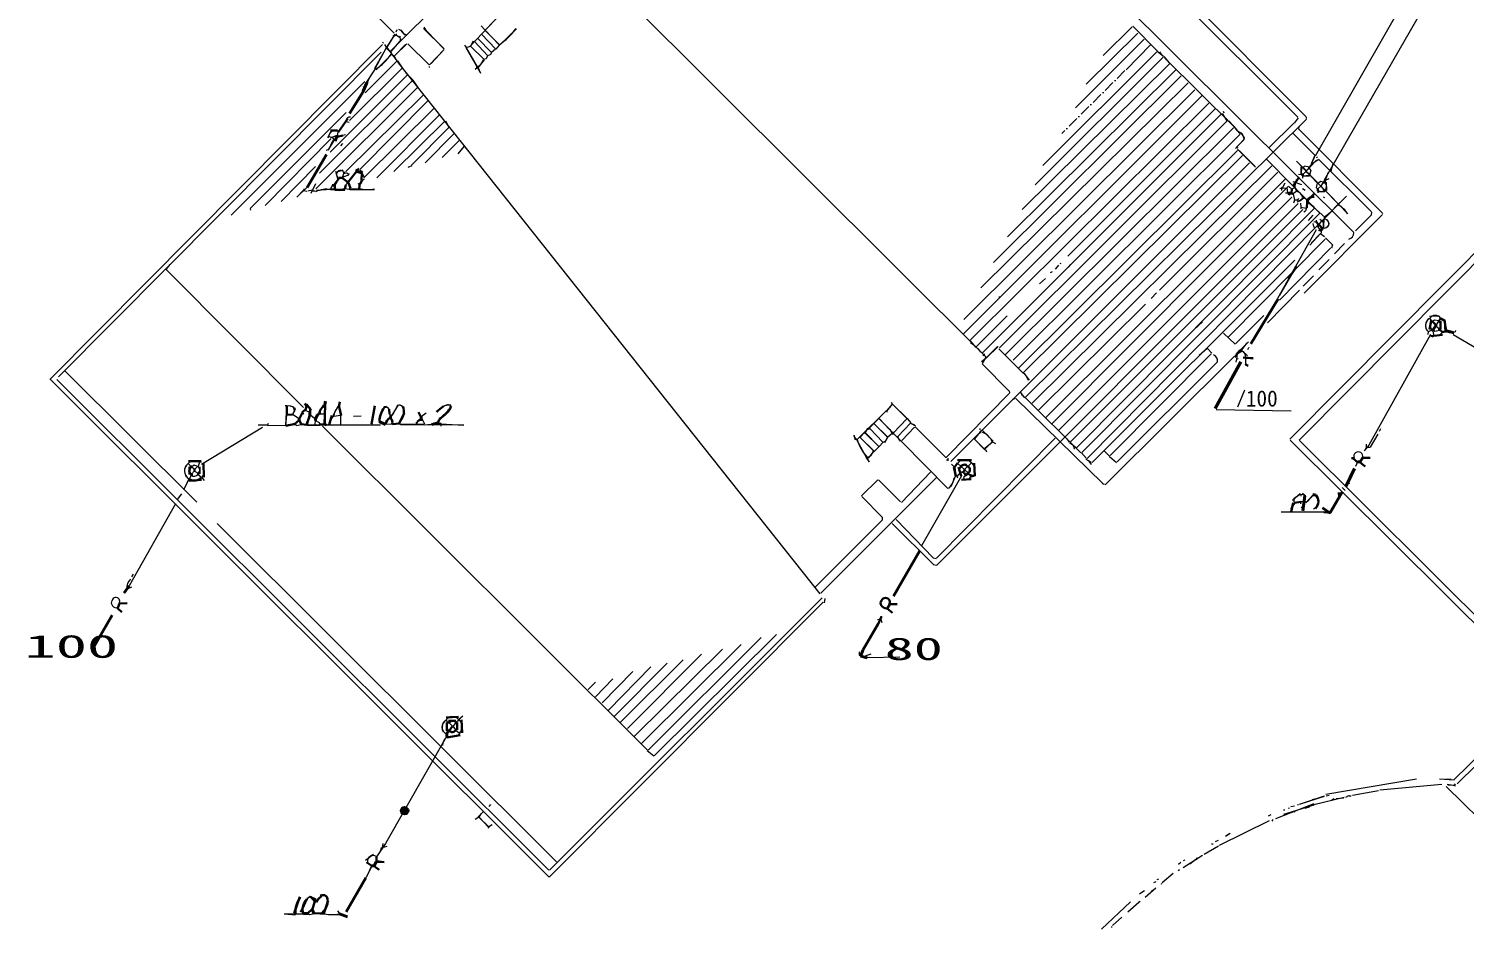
# Model space of a CAD drawing. Header units: millimetres. Extents: x -35814 to 127651, y -10134 to 104094.
# Drawn here: x 25300 to 71851, y 35564 to 64788 of the extents above; entities that cross this region are included whole.
import ezdxf

# ---------------------------------------------------------------- set-up
doc = ezdxf.new("R2010")
doc.units = ezdxf.units.MM
doc.linetypes.add('CENTER', pattern=[549.948914, 358.484394, -95.73226, 0, -95.73226])
doc.linetypes.add('DASHED', pattern=[727.332686, 468.995115, -258.337571])
for name, color, linetype, lineweight in [('A_DASHED', 8, 'DASHED', 15), ('A_HATCH', 252, 'CONTINUOUS', 15), ('A_MED', 9, 'CONTINUOUS', 20), ('A_THIN', 8, 'CONTINUOUS', 15), ('CHECK', 2, 'CONTINUOUS', 40), ('L_CENTER', 30, 'CENTER', 9), ('P_LEADER', 140, 'CONTINUOUS', 20), ('P_R', 5, 'CONTINUOUS', 40), ('P_R_MARK', 5, 'CONTINUOUS', 25), ('P_SIZE', 140, 'CONTINUOUS', 13), ('SYM', 4, 'CONTINUOUS', 25), ('TEXT_SHAPE', 7, 'CONTINUOUS', 30)]:
    doc.layers.add(name, color=color, linetype=linetype, lineweight=lineweight)
doc.styles.add('JP', font='msgothic.ttc')

msp = doc.modelspace()

# ---------------------------------------------------------------- hatches: boundary and pattern name
at = {"layer": 'SYM'}
h = msp.add_hatch(color=7, dxfattribs=at)
h.dxf.hatch_style = 1
edge = h.paths.add_edge_path()
edge.add_arc((37488, 39412), 124, 0, 360)

# ---------------------------------------------------------------- linework, layer by layer
at = {"layer": 'A_DASHED', "lineweight": 15}
for p, q in [((67971, 57816), (66587, 56392)), ((62406, 37377), (60440, 35692))]:
    msp.add_line(p, q, dxfattribs=at)
at = {"layer": 'A_HATCH', "lineweight": 15}
for p, q in [((40089, 64738), (40559, 64275)), ((40102, 64740), (40557, 64264)), ((39867, 64474), (40300, 64024)), ((39868, 64471), (40300, 64025)), ((39987, 64606), (40441, 64132)), ((39993, 64604), (40437, 64136)), ((39627, 64217), (40059, 63796)), ((39630, 64216), (40054, 63795)), ((37406, 63511), (35707, 61810)), ((34609, 59587), (37901, 62874)), ((37732, 63091), (34732, 60097)), ((35074, 60783), (37576, 63282)), ((38096, 62631), (35588, 60159)), ((38246, 62443), (36040, 60218)), ((38441, 62201), (36152, 59940)), ((38611, 61978), (36583, 59944)), ((38780, 61771), (37137, 60150)), ((38919, 61581), (37708, 60356)), ((39087, 61378), (38157, 60431)), ((48405, 44805), (45167, 41596)), ((49054, 45035), (45385, 41376)), ((49553, 45126), (45579, 41198)), ((46523, 44305), (44494, 42287)), ((47116, 44489), (44717, 42085)), ((47794, 44656), (44947, 41833)), ((44891, 43927), (43893, 42912)), ((45477, 44084), (44105, 42678)), ((46003, 44200), (44300, 42483))]:
    msp.add_line(p, q, dxfattribs=at)
at = {"layer": 'A_HATCH', "lineweight": 20}
for p, q in [((39761, 64363), (40186, 63909)), ((39765, 64359), (40181, 63914))]:
    msp.add_line(p, q, dxfattribs=at)
at = {"layer": 'A_MED', "lineweight": 20}
for p, q in [((37152, 64642), (33485, 68319)), ((39972, 64879), (40095, 64749)), ((61103, 64869), (61906, 64062)), ((37171, 64608), (36901, 64167)), ((36782, 63976), (36517, 63493)), ((36890, 64194), (36890, 64160)), ((40303, 64023), (40287, 63956)), ((36532, 63485), (36247, 63039)), ((39841, 63520), (39774, 63468)), ((36249, 62938), (36131, 62885)), ((66723, 61922), (66728, 61871)), ((67123, 60556), (68842, 58845)), ((35244, 60163), (35309, 59930)), ((35931, 60155), (35660, 59804)), ((66548, 60294), (66548, 60056)), ((66581, 60298), (66554, 60060)), ((66611, 60292), (66715, 60176)), ((66615, 60298), (66682, 60332)), ((66685, 60337), (66821, 60310)), ((66717, 60178), (66717, 60144)), ((66816, 60248), (66719, 60175)), ((66719, 60148), (66834, 60075)), ((66903, 60398), (66820, 60295)), ((66822, 60249), (66873, 60198)), ((66876, 60193), (66843, 60074)), ((35368, 59944), (35222, 59714)), ((35484, 59979), (35484, 59946)), ((35673, 60036), (35485, 59975)), ((35648, 59781), (35576, 59712)), ((35720, 59587), (36007, 59591)), ((36040, 59763), (35972, 59747)), ((65922, 59606), (65871, 59590)), ((66399, 59889), (66384, 59804)), ((66590, 60008), (66835, 60008)), ((66836, 60029), (66617, 60006)), ((67082, 59773), (67046, 59638)), ((67050, 59632), (67101, 59581)), ((67088, 59771), (67122, 59771)), ((67187, 59825), (67120, 59773)), ((67275, 59811), (67190, 59826)), ((67206, 59704), (67206, 59670)), ((67274, 59805), (67209, 59702)), ((67377, 59808), (67388, 59537)), ((34490, 59542), (34507, 59525)), ((34635, 59550), (35095, 59584)), ((35724, 59574), (36513, 59575)), ((66350, 59228), (66316, 59126)), ((66344, 59230), (66446, 59230)), ((67086, 59500), (67324, 59500)), ((67256, 59498), (67105, 59520)), ((67308, 59533), (67258, 59498)), ((32479, 58946), (32491, 58896)), ((66545, 59001), (66731, 58968)), ((66707, 58869), (66651, 58835)), ((66735, 58975), (66705, 58874)), ((66941, 58732), (66784, 58569)), ((67284, 58299), (67319, 58671)), ((67762, 59111), (67762, 59077)), ((68827, 58737), (68319, 58231)), ((68843, 58839), (68834, 58738)), ((67053, 58261), (65794, 56030)), ((67052, 58522), (66967, 58507)), ((67053, 58570), (67053, 58519)), ((67069, 58383), (67103, 58383)), ((67220, 58554), (67134, 58436)), ((67171, 58603), (67222, 58553)), ((67217, 58248), (67201, 58130)), ((67267, 58553), (67286, 58317)), ((70758, 54869), (68754, 51278)), ((56222, 53912), (57084, 53034)), ((57091, 53037), (57103, 52969)), ((33654, 52262), (33628, 51923)), ((33634, 51927), (33669, 52549)), ((33854, 52276), (34072, 52139)), ((33924, 52412), (33855, 52278)), ((34846, 52567), (34695, 52322)), ((34733, 52295), (34901, 52295)), ((35830, 52211), (36083, 52229)), ((36980, 52449), (36897, 52518)), ((37044, 52241), (36999, 52275)), ((37048, 52241), (37115, 52292)), ((37070, 52225), (37287, 52584)), ((37115, 52293), (37274, 52570)), ((37284, 52580), (37403, 52563)), ((37307, 52592), (37440, 52525)), ((38193, 52312), (38027, 52190)), ((33044, 51909), (33635, 51922)), ((33044, 51913), (33635, 51921)), ((33938, 51955), (33988, 51920)), ((34589, 52075), (34577, 51940)), ((34580, 51927), (34732, 51927)), ((34720, 52008), (34736, 51940)), ((38126, 51952), (36876, 51940)), ((37997, 52132), (37849, 51983)), ((37904, 52041), (37871, 51956)), ((37872, 51956), (38126, 51956)), ((38058, 52117), (38139, 51963)), ((53896, 51992), (54056, 51906)), ((53896, 51991), (54027, 51931)), ((54047, 51874), (55046, 50862)), ((56222, 51760), (56570, 51402)), ((52055, 51561), (52148, 51457)), ((52060, 51595), (52102, 51447)), ((52423, 51670), (52339, 51635)), ((52427, 51668), (52859, 51238)), ((52429, 51670), (52854, 51237)), ((53009, 51367), (52872, 51233)), ((55945, 51493), (56300, 51121)), ((75582, 42103), (66208, 51433)), ((52460, 50858), (52557, 50733)), ((52481, 50882), (52547, 50730)), ((60347, 50908), (60568, 50712)), ((55361, 50277), (55395, 50277)), ((55427, 50681), (55763, 50374)), ((55521, 50569), (55476, 50482)), ((55478, 50480), (55498, 50396)), ((56001, 50272), (55499, 50406)), ((55534, 50577), (55706, 50669)), ((55597, 50395), (55662, 50292)), ((55663, 50295), (55611, 50229)), ((55653, 50493), (55865, 50686)), ((55766, 50345), (55850, 50260)), ((55880, 50693), (55978, 50572)), ((55974, 50564), (55954, 50277)), ((55608, 50223), (55638, 50154)), ((60188, 50002), (60121, 50018)), ((30060, 49372), (28562, 46708)), ((52977, 48940), (52977, 48839)), ((67296, 49100), (65912, 49101)), ((54635, 47403), (53295, 48736)), ((54633, 47621), (53425, 48863)), ((54746, 47365), (54629, 47388)), ((51115, 46298), (51099, 46163)), ((38852, 41823), (36874, 38346)), ((71552, 40220), (71294, 40263)), ((40042, 39384), (39876, 39218)), ((40223, 38887), (40203, 38838)), ((40326, 38951), (40223, 38885)), ((42212, 37271), (42144, 37271)), ((34439, 36626), (34323, 36560)), ((34425, 36625), (34324, 36557)), ((34776, 36660), (34635, 36431)), ((34749, 36688), (34783, 36654)), ((33584, 36066), (33952, 36035)), ((34208, 36057), (33584, 36059)), ((34209, 36069), (33955, 36059)), ((34359, 36077), (34409, 36043)), ((34411, 36043), (34546, 36077)), ((34546, 36080), (35372, 36039)), ((35314, 36168), (35378, 36064))]:
    msp.add_line(p, q, dxfattribs=at)
for centre, radius, start, end in [((37325, 62706), 1095, 135.4845, 167.6735), ((35406, 60062), 126, 25.2601, 250.9135), ((36287, 60505), 938, 252.7051, 283.9216), ((67194, 59664), 191, 318.4715, 47.3411), ((34955, 58771), 806, 80.0776, 115.9517), ((33745, 52329), 218, 43.5252, 109.0584), ((33812, 52426), 109, 333.5595, 111.4937), ((36866, 52384), 129, 350.257, 114.2854), ((37230, 52380), 242, 343.95, 44.7301), ((38929, 52121), 451, 82.9876, 150.6424), ((38883, 52424), 158, 45.5943, 139.5327), ((52958, 51562), 192, 282.3134, 355.4219), ((52410, 51156), 287, 286.9365, 343.7984), ((55654, 50526), 277, 36.2503, 145.1116), ((55694, 50328), 172, 254.7149, 336.5746), ((35148, 37264), 1223, 254.1542, 280.6193)]:
    msp.add_arc(centre, radius, start, end, dxfattribs=at)
at = {"layer": 'A_THIN', "lineweight": 15}
for p, q in [((84814, 70258), (66197, 51464)), ((66497, 51435), (84810, 69906)), ((56622, 69767), (68273, 58173)), ((61427, 67241), (66728, 61930)), ((66458, 61913), (61523, 66846)), ((56349, 54124), (44080, 66366)), ((67023, 60663), (70246, 66291)), ((67323, 59885), (70943, 66190)), ((37026, 64061), (38950, 65977)), ((39614, 64221), (40608, 65274)), ((40609, 65273), (40113, 64754)), ((37242, 64754), (37207, 64670)), ((38102, 64799), (38767, 64135)), ((38109, 64832), (38206, 64684)), ((41119, 64782), (40566, 64248)), ((61083, 64851), (60136, 63921)), ((26000, 53419), (36774, 64277)), ((36773, 64349), (36807, 64331)), ((36836, 64277), (36886, 64192)), ((37128, 64532), (36904, 64185)), ((37323, 64368), (37037, 64046)), ((37107, 64565), (37125, 64532)), ((37211, 64583), (37126, 64533)), ((37156, 63911), (37566, 64301)), ((37519, 64274), (37161, 63905)), ((37211, 64617), (37211, 64583)), ((37212, 64584), (37325, 64509)), ((37344, 64550), (37326, 64517)), ((37330, 64516), (37348, 64448)), ((37349, 64447), (37335, 64362)), ((37346, 64448), (37380, 64448)), ((37590, 64292), (38284, 63611)), ((38215, 64693), (38766, 64134)), ((39434, 64257), (39499, 64171)), ((39713, 64386), (39622, 64216)), ((40557, 64258), (40442, 64120)), ((61473, 64446), (59243, 62225)), ((59594, 62990), (61270, 64642)), ((61671, 64260), (60887, 63454)), ((26266, 53495), (36724, 64021)), ((36886, 64162), (36521, 63490)), ((37069, 63951), (36568, 63449)), ((36893, 64163), (37037, 64036)), ((37592, 63291), (36908, 64184)), ((37044, 64042), (37062, 63958)), ((37059, 63957), (37156, 63901)), ((37151, 63902), (37203, 63801)), ((38770, 64115), (38297, 63613)), ((38769, 64116), (38348, 63662)), ((39489, 64167), (39840, 63548)), ((39952, 63351), (39489, 64163)), ((39624, 64214), (39506, 64178)), ((40132, 63805), (40048, 63783)), ((40182, 63906), (40135, 63808)), ((40284, 63954), (40181, 63906)), ((40438, 64122), (40307, 64015)), ((62087, 63864), (57936, 59724)), ((61883, 64035), (58186, 60353)), ((61896, 64058), (62102, 63893)), ((61970, 64032), (62041, 63933)), ((62103, 63887), (62284, 63679)), ((64382, 61610), (62143, 63832)), ((37228, 63723), (36210, 62708)), ((37256, 63744), (37405, 63520)), ((50961, 46455), (37293, 63685)), ((38273, 63545), (38307, 63545)), ((39858, 63542), (39946, 63348)), ((40069, 63772), (39861, 63521)), ((57035, 58035), (62492, 63454)), ((57516, 58925), (62288, 63645)), ((36201, 63076), (31865, 58732)), ((37588, 63290), (37756, 63121)), ((37625, 63257), (37745, 63140)), ((37759, 63113), (37914, 62882)), ((56174, 56375), (62900, 63030)), ((56583, 57201), (62674, 63253)), ((55608, 54889), (63338, 62608)), ((63117, 62809), (55624, 55351)), ((35598, 62070), (32479, 58952)), ((63567, 62374), (55837, 54692)), ((56215, 54262), (63980, 62022)), ((58997, 57404), (63777, 62185)), ((64002, 62037), (64149, 61798)), ((64033, 62107), (64053, 62058)), ((64044, 61947), (64177, 61827)), ((38816, 61793), (38923, 61592)), ((56781, 54427), (64166, 61794)), ((56972, 54214), (64365, 61572)), ((57622, 52833), (66739, 61856)), ((64211, 61795), (64482, 61507)), ((64382, 61607), (64583, 61375)), ((64469, 61492), (64606, 61410)), ((66327, 61721), (65525, 60933)), ((66462, 61895), (66331, 61717)), ((66471, 61543), (69207, 58793)), ((66494, 61635), (66472, 61550)), ((35094, 61214), (32965, 59051)), ((39261, 61157), (38708, 60607)), ((64581, 61360), (57220, 54036)), ((64705, 61192), (64428, 60896)), ((64693, 61176), (64467, 60945)), ((64607, 61413), (64709, 61244)), ((64639, 61393), (64717, 61199)), ((64712, 61244), (64696, 61176)), ((66302, 61385), (67015, 60670)), ((39419, 60979), (39210, 60728)), ((64492, 60835), (57403, 53785)), ((64662, 60669), (57557, 53627)), ((64471, 60938), (64505, 60920)), ((64496, 60879), (65076, 60297)), ((64559, 60823), (65056, 60326)), ((67163, 58804), (65430, 60567)), ((66618, 60057), (67061, 60526)), ((67009, 60670), (66889, 60404)), ((66980, 60604), (66890, 60403)), ((67110, 60532), (66911, 60387)), ((67089, 60635), (67055, 60601)), ((34600, 60311), (33491, 59184)), ((35268, 60130), (35496, 60211)), ((35516, 60115), (35479, 59981)), ((35608, 60122), (35674, 60069)), ((36125, 60166), (36093, 60114)), ((37720, 60334), (37595, 60282)), ((55200, 50740), (64890, 60440)), ((57837, 52633), (65608, 60342)), ((65806, 60130), (61967, 56304)), ((67093, 59776), (66406, 60492)), ((67759, 59108), (66407, 60493)), ((66479, 60070), (66564, 60056)), ((67438, 60122), (67337, 59875)), ((67587, 60402), (67525, 60169)), ((34328, 59650), (33992, 59326)), ((34217, 59590), (34217, 59540)), ((34455, 59453), (34608, 59769)), ((35138, 59695), (35087, 59577)), ((35686, 59570), (35551, 59592)), ((36177, 59891), (36109, 59874)), ((58278, 52173), (66041, 59907)), ((66143, 59669), (58492, 51981)), ((65923, 59602), (65923, 59535)), ((65956, 59627), (66091, 59616)), ((66037, 59774), (65957, 59636)), ((66094, 59619), (66113, 59467)), ((66146, 59674), (66260, 59585)), ((66343, 59623), (66260, 59586)), ((66580, 59716), (66298, 59816)), ((66313, 59730), (66428, 59513)), ((66375, 59806), (66340, 59620)), ((66358, 59626), (66423, 59507)), ((66604, 60025), (66606, 59940)), ((66606, 59606), (66688, 59552)), ((67202, 59674), (67103, 59587)), ((67209, 59672), (67311, 59537)), ((67461, 59920), (67344, 59867)), ((34212, 59545), (33993, 59324)), ((34216, 59533), (34318, 59519)), ((34487, 59543), (34353, 59521)), ((34504, 59523), (34589, 59523)), ((58706, 51765), (66254, 59325)), ((68031, 59351), (59625, 50843)), ((66058, 59467), (66108, 59467)), ((66412, 59501), (66295, 59431)), ((66299, 59434), (66342, 59229)), ((66636, 59274), (66427, 59162)), ((66478, 59282), (66442, 59233)), ((66538, 59129), (66550, 59010)), ((66622, 59326), (66767, 59230)), ((67326, 58675), (66775, 59157)), ((66777, 59161), (66982, 59012)), ((67104, 59517), (67104, 59467)), ((67272, 59327), (67323, 59311)), ((67493, 59382), (68078, 58784)), ((67627, 58959), (68028, 59353)), ((54751, 47382), (66462, 59112)), ((66620, 58916), (59085, 51381)), ((66984, 58948), (59277, 51188)), ((67152, 58796), (59450, 51036)), ((66547, 59010), (66547, 58942)), ((69202, 58756), (66654, 56203)), ((67562, 58871), (67304, 58660)), ((66937, 58468), (66958, 58367)), ((66956, 58363), (67001, 58347)), ((67090, 58375), (67167, 58246)), ((67172, 58244), (67121, 58227)), ((67343, 57961), (64201, 54786)), ((67193, 58140), (66839, 57767)), ((67188, 58140), (66884, 57825)), ((67203, 58128), (67320, 58042)), ((67346, 57997), (67572, 57777)), ((67577, 57771), (67540, 57671)), ((66360, 57282), (59781, 50709)), ((67528, 57680), (65854, 55982)), ((29875, 57137), (29750, 56973)), ((29761, 56971), (34206, 52495)), ((58492, 56894), (58423, 56862)), ((58693, 57116), (58587, 56988)), ((58692, 57117), (58593, 56997)), ((58760, 57184), (58742, 57150)), ((59079, 57135), (59001, 57045)), ((66332, 56967), (65862, 56143)), ((58268, 56680), (58079, 56512)), ((56770, 56100), (56765, 56049)), ((61867, 56218), (61700, 56028)), ((66512, 56300), (65472, 55240)), ((56028, 54466), (57027, 55468)), ((61509, 55848), (58046, 52411)), ((65352, 55481), (64435, 54560)), ((63367, 55271), (63087, 55026)), ((55815, 54671), (56015, 54439)), ((55844, 54601), (55943, 54530)), ((56719, 54472), (56352, 54111)), ((56732, 54478), (56353, 54110)), ((64418, 54548), (64040, 54910)), ((71488, 54860), (72973, 53992)), ((56076, 54414), (56159, 54289)), ((56354, 54109), (56200, 53975)), ((56332, 54129), (56213, 53924)), ((56242, 54202), (56275, 54184)), ((56277, 54238), (56277, 54187)), ((56760, 54401), (57560, 53600)), ((60204, 49991), (64391, 54154)), ((60366, 50942), (63644, 54234)), ((63515, 54412), (63250, 54185)), ((63520, 54406), (63665, 54260)), ((30747, 49419), (26476, 53681)), ((57564, 53605), (57742, 53382)), ((63840, 53966), (60591, 50737)), ((42149, 37284), (25986, 53427)), ((26217, 53409), (42163, 37479)), ((57649, 53513), (57712, 53383)), ((53295, 52604), (53111, 52382)), ((53294, 52609), (53113, 52384)), ((53269, 52664), (53305, 52597)), ((53308, 52605), (53787, 52134)), ((53312, 52605), (53786, 52133)), ((57102, 52963), (55049, 50874)), ((57202, 52752), (57303, 52794)), ((60134, 50035), (57307, 52789)), ((57454, 52995), (57593, 52811)), ((57477, 52922), (57544, 52888)), ((57608, 52819), (59420, 51022)), ((64719, 53057), (64502, 52508)), ((33619, 52557), (33669, 52557)), ((34174, 52327), (34223, 52291)), ((34272, 52400), (34408, 52352)), ((34414, 52264), (34601, 52131)), ((52238, 51532), (53107, 52392)), ((53105, 52389), (52560, 51834)), ((30907, 50658), (32884, 51863)), ((32740, 51931), (33044, 51929)), ((33063, 51973), (33042, 51923)), ((33991, 51915), (34127, 51943)), ((36707, 51922), (34327, 51925)), ((34327, 51922), (34580, 51922)), ((34598, 52076), (34718, 52011)), ((45366, 41380), (34831, 51888)), ((37314, 51970), (37399, 51938)), ((37400, 51945), (39409, 51935)), ((38567, 51965), (38129, 51926)), ((38665, 51962), (39409, 51926)), ((38666, 51972), (38666, 51888)), ((52161, 51457), (52706, 51972)), ((52486, 51788), (52417, 51670)), ((52576, 51817), (52995, 51374)), ((52576, 51817), (52996, 51375)), ((52711, 51969), (53144, 51541)), ((52712, 51970), (53142, 51539)), ((52874, 52133), (55107, 49871)), ((52875, 52134), (53217, 51783)), ((53220, 51785), (53293, 51670)), ((53771, 52128), (53341, 51677)), ((53771, 52127), (53343, 51675)), ((53893, 51988), (53479, 51553)), ((53894, 51987), (53479, 51557)), ((54026, 51859), (53609, 51426)), ((53790, 52135), (53909, 52000)), ((56196, 51758), (55965, 51476)), ((56137, 51684), (56037, 51564)), ((56139, 51817), (56139, 51767)), ((56139, 51716), (56139, 51682)), ((56139, 51682), (56190, 51682)), ((52069, 51598), (52057, 51565)), ((52142, 51456), (52463, 50867)), ((52336, 51635), (52250, 51518)), ((52260, 51518), (52702, 51081)), ((52261, 51518), (52703, 51086)), ((52875, 51231), (52706, 51062)), ((52882, 51228), (52709, 51054)), ((53163, 51539), (53045, 51349)), ((53298, 51651), (53162, 51534)), ((53469, 51558), (53553, 51400)), ((53471, 51564), (53527, 51431)), ((58582, 51504), (54731, 47605)), ((56019, 51409), (56310, 51126)), ((56549, 51371), (56301, 51164)), ((56542, 51379), (56313, 51152)), ((56547, 51384), (56648, 51332)), ((58965, 51483), (59036, 51366)), ((59057, 51365), (59275, 51191)), ((66511, 51425), (75546, 42411)), ((52698, 51066), (52523, 50857)), ((55058, 50802), (55108, 50802)), ((55108, 50853), (55108, 50802)), ((55108, 50802), (55108, 50768)), ((56320, 51138), (56357, 51055)), ((59436, 51029), (59597, 50836)), ((59760, 50709), (59591, 50809)), ((59651, 50785), (59747, 50646)), ((60180, 51083), (60348, 50913)), ((53600, 49414), (54539, 50394)), ((55549, 50278), (54255, 48007)), ((55348, 50283), (55196, 49920)), ((55222, 50662), (55323, 50561)), ((55396, 50277), (55414, 50210)), ((55503, 50390), (55406, 50268)), ((54729, 50217), (50981, 46468)), ((52302, 49633), (52833, 50149)), ((52852, 50144), (53565, 49438)), ((30255, 49698), (30117, 49509)), ((52312, 49612), (52973, 48940)), ((31406, 48727), (42417, 37756)), ((52976, 48836), (50805, 46666)), ((54730, 47589), (54630, 47611)), ((42192, 37481), (51030, 46322)), ((51066, 46183), (42208, 37283)), ((43679, 43584), (43441, 43349)), ((44246, 43694), (43681, 43105)), ((74403, 43243), (71521, 40425)), ((74501, 43141), (71621, 40279)), ((45356, 41365), (45569, 41194)), ((70301, 40435), (67359, 39942)), ((69074, 40056), (68226, 39909)), ((71118, 40258), (69108, 40080)), ((71051, 40444), (71523, 40417)), ((71237, 40440), (71423, 40433)), ((71265, 40197), (74889, 36628)), ((71320, 40255), (71539, 40241)), ((71555, 40289), (71538, 40255)), ((71538, 40253), (71559, 40204)), ((40271, 39617), (40219, 39550)), ((66974, 39639), (65728, 39146)), ((66971, 39594), (65990, 39288)), ((66441, 39611), (66475, 39611)), ((66508, 39629), (67322, 39891)), ((66509, 39627), (67323, 39887)), ((66779, 39577), (66812, 39544)), ((66981, 39783), (66914, 39765)), ((67958, 39844), (66967, 39601)), ((67471, 39902), (67370, 39881)), ((67626, 39793), (67543, 39740)), ((67928, 39824), (67693, 39795)), ((67924, 39845), (67941, 39828)), ((68097, 39897), (67996, 39846)), ((68093, 39913), (68110, 39896)), ((68113, 39891), (68180, 39891)), ((39896, 39201), (39779, 39131)), ((39962, 39315), (39891, 39199)), ((39905, 39196), (40220, 38886)), ((39911, 39202), (40211, 38882)), ((65578, 39277), (65495, 39240)), ((65641, 39125), (65608, 39073)), ((65985, 39442), (66036, 39442)), ((66136, 39508), (66169, 39490)), ((66340, 39556), (66222, 39540)), ((66337, 39389), (66353, 39372)), ((66440, 39407), (66407, 39424)), ((66816, 39530), (66678, 39489)), ((65523, 39082), (63904, 38282)), ((64259, 38669), (64110, 38579)), ((64238, 38665), (64114, 38590)), ((63883, 38258), (63411, 37986)), ((63654, 38342), (63705, 38342)), ((63872, 38447), (63774, 38407)), ((62657, 37734), (62586, 37669)), ((63363, 37959), (62735, 37555)), ((62791, 37804), (62740, 37788)), ((63143, 37829), (62946, 37680)), ((63167, 37885), (63152, 37822)), ((62611, 37492), (62577, 37458)), ((61478, 36814), (61321, 36702)), ((61477, 36816), (61326, 36712)), ((61713, 36837), (61730, 36804)), ((61845, 37109), (61778, 37075)), ((61932, 37187), (61881, 37171)), ((62014, 37054), (62047, 37037)), ((61025, 36458), (60092, 35564)), ((61336, 36468), (61287, 36432)), ((60410, 35651), (60409, 35618))]:
    msp.add_line(p, q, dxfattribs=at)
for centre, radius, start, end in [((37220, 64472), 295, 18.7962, 74.9928), ((37576, 64810), 218, 194.0661, 267.1178), ((39342, 66083), 2181, 303.6303, 323.8527), ((35758, 64808), 1546, 300.378, 326.7923), ((39688, 63900), 381, 294.0008, 342.5751), ((66354, 59237), 274, 16.5267, 77.486), ((66495, 59310), 107, 238.3619, 1.9597), ((67449, 58440), 703, 28.3499, 63.8207), ((67316, 58462), 145, 253.3712, 87.4071), ((67351, 58461), 116, 279.846, 69.9329), ((68037, 58177), 232, 288.6148, 356.5116), ((63658, 54015), 195, 344.9823, 72.7716), ((56068, 51204), 507, 20.0123, 71.9702), ((53550, 51864), 1445, 196.0661, 222.7304), ((59027, 51141), 188, 359.7037, 75.1825), ((54805, 50276), 509, 309.4475, 352.5096)]:
    msp.add_arc(centre, radius, start, end, dxfattribs=at)
at = {"layer": 'CHECK', "lineweight": 40}
for p, q in [((36154, 62761), (35699, 62038)), ((53286, 51665), (53353, 51665)), ((52845, 45471), (52349, 44621))]:
    msp.add_line(p, q, dxfattribs=at)
at = {"layer": 'CHECK', "lineweight": 30}
msp.add_line((53118, 52376), (53152, 52376), dxfattribs=at)
at = {"layer": 'L_CENTER', "lineweight": 15}
msp.add_line((60848, 63426), (58796, 61386), dxfattribs=at)
at = {"layer": 'P_LEADER', "lineweight": 20}
for p, q in [((63804, 52430), (66236, 52383)), ((53548, 44390), (52498, 44375))]:
    msp.add_line(p, q, dxfattribs=at)
at = {"layer": 'P_LEADER', "lineweight": 15}
for p, q in [((52230, 44573), (52234, 44472)), ((52233, 44466), (52329, 44399)), ((52333, 44403), (52616, 44500))]:
    msp.add_line(p, q, dxfattribs=at)
at = {"layer": 'P_R', "lineweight": 40}
for p, q in [((34961, 60708), (34328, 59634)), ((65811, 56021), (64926, 54561)), ((63772, 52465), (64609, 53975)), ((54185, 47829), (53343, 46377)), ((28010, 45760), (27361, 44628)), ((36235, 37230), (35595, 36130))]:
    msp.add_line(p, q, dxfattribs=at)
at = {"layer": 'P_R_MARK', "lineweight": 20}
for p, q in [((35109, 61481), (35000, 61261)), ((35320, 61469), (35308, 61333)), ((35026, 61285), (34995, 61232)), ((35572, 61341), (35304, 61281)), ((64480, 54239), (64447, 54221)), ((64640, 54349), (64819, 54169)), ((64767, 53884), (64734, 53866)), ((52924, 45626), (52823, 45605)), ((36914, 38255), (36761, 38207)), ((36477, 37991), (36221, 37798)), ((36271, 37736), (36237, 37718))]:
    msp.add_line(p, q, dxfattribs=at)
at = {"layer": 'P_R_MARK', "lineweight": 30}
for p, q in [((35083, 61486), (35317, 61486)), ((35646, 61869), (35348, 61443)), ((35297, 61274), (35491, 61326)), ((64575, 54356), (64411, 54130)), ((64614, 54327), (64478, 54243)), ((64751, 54121), (64683, 54105)), ((64755, 54123), (65006, 54089)), ((64769, 54104), (65005, 54093)), ((64771, 53886), (64838, 53851)), ((28487, 46602), (28387, 46483)), ((28243, 46134), (28191, 45999)), ((28497, 46142), (28243, 46131)), ((53222, 46117), (53152, 45983)), ((53466, 46119), (53229, 46111)), ((28180, 45986), (28324, 45860)), ((52954, 45719), (52850, 45468)), ((53150, 45963), (53307, 45836)), ((36267, 37733), (36425, 37624)), ((36574, 37923), (36574, 37754)), ((36574, 37757), (36827, 37747)), ((36577, 37776), (36827, 37742)), ((36500, 37610), (36668, 37491))]:
    msp.add_line(p, q, dxfattribs=at)
at = {"layer": 'P_R_MARK', "lineweight": 15}
for p, q in [((35584, 61781), (35686, 61750)), ((35166, 61155), (35006, 60837)), ((35198, 61159), (35016, 60882)), ((35030, 61287), (35148, 61266)), ((35282, 61323), (35082, 61240)), ((35144, 61264), (35216, 61148)), ((35264, 61305), (35146, 61271)), ((35300, 61334), (35300, 61300)), ((35471, 61060), (35405, 60991)), ((35025, 60872), (34947, 60838)), ((64854, 54626), (64585, 54357)), ((64800, 54594), (64604, 54331)), ((64461, 54068), (64444, 53966)), ((64486, 54236), (64465, 54067)), ((64517, 54080), (64466, 54064)), ((64753, 54101), (64761, 53881)), ((64858, 54437), (64824, 54370)), ((64851, 54454), (64868, 54437)), ((28682, 47083), (28630, 46999)), ((28637, 46664), (28485, 46596)), ((52945, 45724), (52924, 45623)), ((52934, 45625), (52965, 45523)), ((36866, 38351), (36582, 37914)), ((36778, 38346), (36757, 38212)), ((36426, 37617), (36229, 37233)), ((36416, 37621), (36299, 37350))]:
    msp.add_line(p, q, dxfattribs=at)
at = {"layer": 'P_R_MARK', "lineweight": 40}
for p, q in [((35287, 61298), (35233, 61141)), ((28561, 46708), (28391, 46480)), ((36566, 37758), (36502, 37621)), ((36422, 37619), (36506, 37619))]:
    msp.add_line(p, q, dxfattribs=at)
at = {"layer": 'P_R_MARK', "lineweight": 20}
for centre, radius, start, end in [((35708, 61807), 113, 75.1166, 187.5194), ((35242, 61271), 214, 69.37, 176.8559), ((34907, 62050), 718, 305.2267, 339.1441), ((64612, 54173), 145, 338.5892, 88.053), ((28141, 46164), 164, 153.6102, 287.217), ((28126, 46205), 127, 328.7104, 166.7685), ((36465, 37777), 183, 53.3674, 191.43)]:
    msp.add_arc(centre, radius, start, end, dxfattribs=at)
at = {"layer": 'P_R_MARK', "lineweight": 15}
for centre, radius, start, end in [((28896, 46632), 418, 134.9612, 183.2414), ((36243, 38309), 510, 310.6536, 349.299)]:
    msp.add_arc(centre, radius, start, end, dxfattribs=at)
at = {"layer": 'P_R_MARK', "lineweight": 30}
for centre, radius, start, end in [((53113, 46166), 188, 169.6528, 284.3316), ((53085, 46179), 140, 335.5838, 172.5577)]:
    msp.add_arc(centre, radius, start, end, dxfattribs=at)
at = {"layer": 'SYM', "lineweight": 20}
for p, q in [((70726, 55462), (71034, 55474)), ((70801, 55004), (70683, 54953)), ((70730, 55370), (70797, 55302)), ((70814, 55301), (70898, 55337)), ((70846, 55012), (70897, 54978)), ((70900, 55343), (71019, 55314)), ((70900, 54973), (71051, 55009)), ((70931, 55148), (71051, 55049)), ((71016, 55302), (70934, 55182)), ((71371, 54968), (71557, 54947)), ((30478, 50672), (30565, 50572)), ((30568, 50302), (30515, 50177)), ((30675, 50437), (30578, 50331)), ((30660, 50623), (30593, 50571)), ((30593, 50567), (30676, 50497)), ((30766, 50595), (30664, 50627)), ((30769, 50580), (30684, 50496)), ((30800, 50319), (30900, 50232)), ((30848, 50569), (30847, 50344)), ((30986, 50381), (30917, 50229)), ((30980, 50602), (30982, 50383)), ((30504, 50178), (30317, 49826)), ((38840, 42340), (38890, 42272)), ((38938, 42269), (39042, 42153)), ((38940, 42277), (39025, 42327)), ((39028, 42326), (39148, 42281)), ((39056, 42152), (39141, 42034)), ((39149, 42270), (39064, 42152)), ((39154, 42028), (39273, 41927)), ((39243, 42345), (39160, 42275))]:
    msp.add_line(p, q, dxfattribs=at)
at = {"layer": 'SYM', "lineweight": 15}
for p, q in [((70682, 54963), (70668, 54861)), ((70820, 55012), (70863, 54824)), ((71569, 54999), (71553, 54948)), ((70882, 54827), (70814, 54776)), ((30677, 50429), (30799, 50370)), ((30842, 50735), (30796, 50581)), ((30831, 50738), (30899, 50738)), ((30494, 50179), (30363, 49897)), ((30912, 50228), (30985, 50131)), ((39380, 42478), (39249, 42372))]:
    msp.add_line(p, q, dxfattribs=at)
at = {"layer": 'SYM', "lineweight": 30}
for p, q in [((70776, 55304), (70728, 55031)), ((70808, 55296), (70926, 55178)), ((70927, 55153), (70845, 55015)), ((71080, 55372), (71030, 55304)), ((71053, 55018), (71136, 54948)), ((71084, 55300), (71084, 55036)), ((71090, 55380), (71219, 55313)), ((71236, 54964), (71135, 54944)), ((71204, 55339), (71263, 54972)), ((71222, 55302), (71241, 54964)), ((71236, 54963), (71371, 54963)), ((71374, 54962), (71358, 54911)), ((71145, 54852), (70769, 54811)), ((30890, 50752), (30477, 50752)), ((30510, 50569), (30510, 50320)), ((30679, 50501), (30679, 50433)), ((30797, 50366), (30797, 50315)), ((30966, 50687), (30982, 50231)), ((30907, 50149), (30507, 50114)), ((39241, 42459), (38836, 42439)), ((39246, 42375), (39246, 42341)), ((39334, 42365), (39355, 41939)), ((38858, 42273), (38857, 42002)), ((38908, 42003), (38858, 41917)), ((38892, 42273), (38942, 42273)), ((38915, 42324), (39153, 42324)), ((39041, 42156), (38939, 42004)), ((39195, 42273), (39195, 42036)), ((39292, 41862), (38863, 41786))]:
    msp.add_line(p, q, dxfattribs=at)
at = {"layer": 'SYM', "lineweight": 40}
for p, q in [((70797, 55014), (70831, 55014)), ((70932, 55183), (70932, 55150)), ((71050, 55048), (71050, 55014)), ((71242, 54991), (71519, 54917)), ((30561, 50569), (30594, 50569)), ((30577, 50332), (30577, 50298)), ((38857, 41918), (38857, 41816)), ((38908, 42002), (38942, 42002))]:
    msp.add_line(p, q, dxfattribs=at)
at = {"layer": 'SYM'}
msp.add_circle((37488, 39412), 124, dxfattribs=at)
at = {"layer": 'SYM', "lineweight": 20}
for centre, radius, start, end in [((70910, 55273), 212, 29.1428, 151.7376), ((70854, 55156), 264, 120.2458, 227.6169), ((70917, 55157), 322, 146.5702, 208.922), ((70953, 55154), 207, 136.4094, 221.8322), ((70956, 55023), 199, 249.0524, 336.8083), ((70896, 55159), 193, 324.1897, 46.0753), ((30676, 50458), 306, 61.0457, 133.3002), ((30662, 50438), 311, 128.6057, 236.6847), ((30724, 50440), 370, 153.9121, 211.4062), ((30672, 50419), 152, 231.848, 320.2116), ((30721, 50464), 126, 307.7547, 64.1408), ((39040, 42204), 260, 39.7081, 145.516), ((38937, 42127), 240, 114.0985, 249.1505), ((39025, 42118), 321, 147.2712, 207.6091), ((39076, 42151), 221, 146.5055, 221.5596), ((39001, 42204), 398, 249.684, 315.9659), ((38997, 42149), 203, 325.4999, 37.0498), ((39075, 42132), 284, 316.0958, 50.722)]:
    msp.add_arc(centre, radius, start, end, dxfattribs=at)
at = {"layer": 'SYM', "lineweight": 30}
for centre, radius, start, end in [((30649, 50456), 142, 128.1382, 240.057), ((30675, 50422), 301, 235.7557, 319.3874), ((39034, 42090), 126, 223.5274, 334.2012)]:
    msp.add_arc(centre, radius, start, end, dxfattribs=at)
at = {"layer": 'SYM', "lineweight": 15}
msp.add_arc((39099, 41520), 379, 129.2739, 178.7251, dxfattribs=at)
at = {"layer": 'TEXT_SHAPE', "lineweight": 30}
for p, q in [((39844, 63550), (39844, 63516)), ((35518, 60115), (35569, 60115)), ((36000, 60246), (35645, 59796)), ((36044, 60192), (36158, 59978)), ((36098, 60115), (36095, 59878)), ((66565, 60059), (66615, 60059)), ((66615, 60059), (66615, 60025)), ((66818, 60296), (66818, 60245)), ((66835, 60076), (66835, 60042)), ((35371, 59942), (35210, 59720)), ((35230, 59709), (35230, 59590)), ((35366, 59946), (35484, 59946)), ((35478, 59938), (35650, 59807)), ((35578, 59709), (35553, 59590)), ((35667, 59782), (35732, 59612)), ((35723, 59604), (35689, 59570)), ((36038, 59760), (36010, 59606)), ((36112, 59876), (36046, 59757)), ((65957, 59636), (65923, 59602)), ((66501, 59970), (66290, 59680)), ((67343, 59872), (67325, 59805)), ((35231, 59585), (35096, 59569)), ((35230, 59556), (35551, 59556)), ((66109, 59469), (66176, 59451)), ((66179, 59449), (66163, 59381)), ((66242, 59446), (66293, 59429)), ((66264, 59585), (66252, 59449)), ((66757, 59146), (66740, 58975)), ((66993, 59439), (66773, 59219)), ((67105, 59585), (67104, 59517)), ((67307, 59534), (67341, 59534)), ((67049, 58516), (67118, 58433)), ((67119, 58435), (67101, 58384)), ((67132, 58430), (67237, 58314)), ((67222, 58553), (67255, 58553)), ((66420, 57072), (66136, 56676)), ((35389, 52684), (35357, 52515)), ((33669, 52549), (33669, 52261)), ((33855, 52274), (33669, 52257)), ((33910, 52482), (33926, 52414)), ((34175, 52329), (34079, 52140)), ((34268, 52424), (34165, 52342)), ((34303, 52534), (34272, 52415)), ((34430, 52255), (34304, 51949)), ((34413, 52261), (34316, 51943)), ((34319, 52591), (34464, 52403)), ((34902, 52295), (34892, 51932)), ((34901, 52295), (34897, 51956)), ((34918, 52531), (34907, 52294)), ((35130, 52232), (35038, 51931)), ((35367, 52517), (35434, 52234)), ((36520, 52549), (36419, 51959)), ((36893, 52518), (36814, 52504)), ((37000, 52277), (36987, 52447)), ((37473, 52309), (37312, 51974)), ((37941, 52345), (38018, 52190)), ((38522, 52356), (38748, 52540)), ((38954, 52429), (38620, 52103)), ((38993, 52529), (38959, 52428)), ((33939, 51950), (33635, 51917)), ((33940, 51970), (33642, 51898)), ((34065, 52085), (33930, 51966)), ((34082, 52078), (34133, 51960)), ((34124, 51951), (34327, 51935)), ((34901, 51960), (34732, 51943)), ((37315, 51977), (37096, 51954)), ((38002, 52116), (37903, 52044)), ((38611, 52110), (38563, 51990)), ((38564, 51983), (38665, 51969)), ((52575, 51822), (52491, 51788)), ((55419, 50792), (55870, 50784)), ((68192, 50851), (68260, 50851)), ((68251, 50840), (68389, 50725)), ((68564, 50859), (68800, 50861)), ((55295, 50560), (55368, 50283)), ((55320, 50564), (55353, 50276)), ((55415, 50693), (55326, 50566)), ((55451, 50559), (55538, 50283)), ((55530, 50599), (55530, 50565)), ((55644, 50450), (55595, 50398)), ((55648, 50497), (55648, 50446)), ((55766, 50345), (55668, 50288)), ((55733, 50582), (55766, 50582)), ((55952, 50278), (55851, 50257)), ((55957, 50692), (55978, 50283)), ((68469, 50720), (68635, 50585)), ((55857, 50174), (55549, 50150)), ((66304, 49405), (66242, 49112)), ((66553, 49430), (66350, 49399)), ((67526, 49080), (67294, 49098)), ((34088, 36621), (33904, 36083)), ((34314, 36558), (34119, 36123)), ((34607, 36526), (34429, 36621)), ((34582, 36469), (34453, 36622)), ((34577, 36469), (34493, 36198)), ((34794, 36642), (34593, 36454)), ((35013, 36498), (34870, 36078)), ((34483, 36211), (34349, 36091)), ((34816, 36086), (34546, 36076))]:
    msp.add_line(p, q, dxfattribs=at)
at = {"layer": 'TEXT_SHAPE', "lineweight": 40}
for p, q in [((36268, 63035), (36150, 62761)), ((35667, 60061), (35684, 60044)), ((35951, 60234), (35936, 60149)), ((35942, 60157), (36092, 60116)), ((35230, 59712), (35145, 59697)), ((35653, 59810), (35653, 59776)), ((67274, 59805), (67324, 59805)), ((66176, 59450), (66243, 59450)), ((66767, 59230), (66766, 59145)), ((67171, 58248), (67221, 58248)), ((67237, 58316), (67219, 58248)), ((67238, 58316), (67272, 58316)), ((34249, 52621), (34319, 52539)), ((34923, 52703), (34895, 52533)), ((34074, 52142), (34074, 52075)), ((34412, 52362), (34412, 52261)), ((34662, 52262), (34597, 52125)), ((34732, 52297), (34664, 52263)), ((37047, 52243), (37027, 52159)), ((38025, 52193), (38025, 52108)), ((34597, 52125), (34597, 52075)), ((34904, 51960), (34953, 51924)), ((36668, 52045), (36870, 51944)), ((38025, 52108), (38024, 52068)), ((38561, 52001), (38376, 51948)), ((68557, 50871), (68476, 50734)), ((55766, 50379), (55766, 50345)), ((68291, 50513), (68007, 49931)), ((68291, 50513), (68083, 50087)), ((68395, 50732), (68479, 50732)), ((68075, 50088), (68091, 50004)), ((66619, 49141), (66684, 49633)), ((66941, 49657), (67026, 49661)), ((67789, 49582), (67507, 49084)), ((67900, 49766), (67512, 49099)), ((67790, 49734), (67801, 49582)), ((67503, 49063), (67254, 49239)), ((52278, 44423), (52488, 44370)), ((52343, 44624), (52280, 44438)), ((34208, 36079), (34360, 36079)), ((34503, 36200), (34548, 36080)), ((35374, 36065), (35642, 35973))]:
    msp.add_line(p, q, dxfattribs=at)
at = {"layer": 'TEXT_SHAPE', "lineweight": 20}
for p, q in [((35172, 52221), (35027, 52002)), ((35328, 52531), (35165, 52227)), ((35407, 52231), (35189, 52208)), ((35377, 52517), (35417, 52228)), ((35405, 52227), (35414, 52040)), ((35408, 52227), (35408, 51939)), ((66360, 49387), (66213, 49213)), ((66527, 49697), (66276, 49483)), ((66315, 49545), (66335, 49393)), ((66543, 49682), (66334, 49547)), ((66654, 49450), (66553, 49432)), ((66555, 49682), (66685, 49667)), ((66608, 49721), (66692, 49636)), ((66688, 49648), (66659, 49445)), ((66691, 49435), (66774, 49456)), ((66712, 49404), (66945, 49646)), ((66775, 49461), (66956, 49662)), ((66961, 49669), (67062, 49638))]:
    msp.add_line(p, q, dxfattribs=at)
at = {"layer": 'TEXT_SHAPE', "lineweight": 15}
for p, q in [((69138, 51799), (69089, 51713)), ((68755, 51278), (68607, 51093)), ((68672, 51308), (68672, 51206)), ((69042, 51626), (68804, 51204)), ((68684, 51205), (68613, 51089)), ((68800, 51194), (68682, 51202)), ((68385, 50736), (68323, 50581)), ((67887, 49903), (67989, 49801)), ((66551, 49372), (66550, 49395)), ((66553, 49666), (66553, 49615)), ((66553, 49429), (66553, 49395)), ((66654, 49446), (66688, 49446))]:
    msp.add_line(p, q, dxfattribs=at)
at = {"layer": 'TEXT_SHAPE', "lineweight": 30}
for centre, radius, start, end in [((35381, 59913), 362, 244.9632, 297.7637), ((66950, 59144), 188, 79.0687, 154.9982), ((34309, 52416), 118, 332.309, 89.0984), ((34952, 52325), 217, 103.7178, 187.7949), ((37449, 52018), 780, 142.8966, 177.1034), ((37430, 52026), 760, 142.5174, 178.8935), ((37137, 51924), 261, 114.888, 173.0646), ((36877, 52008), 219, 346.677, 44.8808), ((37058, 52368), 409, 316.3768, 21.2944), ((38226, 52870), 838, 297.0407, 336.8904), ((55637, 50526), 116, 30.0799, 145.9662), ((55699, 50475), 123, 304.7103, 57.7275), ((66467, 49382), 188, 303.4952, 18.8096), ((66802, 49446), 317, 315.4706, 42.9362), ((34847, 36106), 898, 145.7859, 182.8563), ((34617, 36208), 437, 130.0845, 197.4888), ((34850, 36535), 141, 347.711, 119.5121), ((34448, 36512), 550, 311.4447, 358.9011), ((34849, 36533), 143, 348.5874, 82.2531)]:
    msp.add_arc(centre, radius, start, end, dxfattribs=at)
at = {"layer": 'TEXT_SHAPE', "lineweight": 20}
for centre, radius, start, end in [((35574, 52213), 378, 125.5839, 180.4055), ((68415, 50906), 149, 345.4513, 199.6379), ((66846, 49454), 276, 294.6816, 39.7727)]:
    msp.add_arc(centre, radius, start, end, dxfattribs=at)

# ---------------------------------------------------------------- texts
at = {"layer": 'P_SIZE', "style": 'JP'}
for s, height, width, p in [('100', 524.7, 0.965202, (64767, 52527)), ('100', 744.8, 1.994751, (25168, 44374)), ('80', 727.9, 1.901972, (53058, 44302))]:
    msp.add_text(s, height=height, rotation=-0.0091, dxfattribs=dict(at, width=width)).set_placement(p)

doc.saveas('drawing.dxf')
